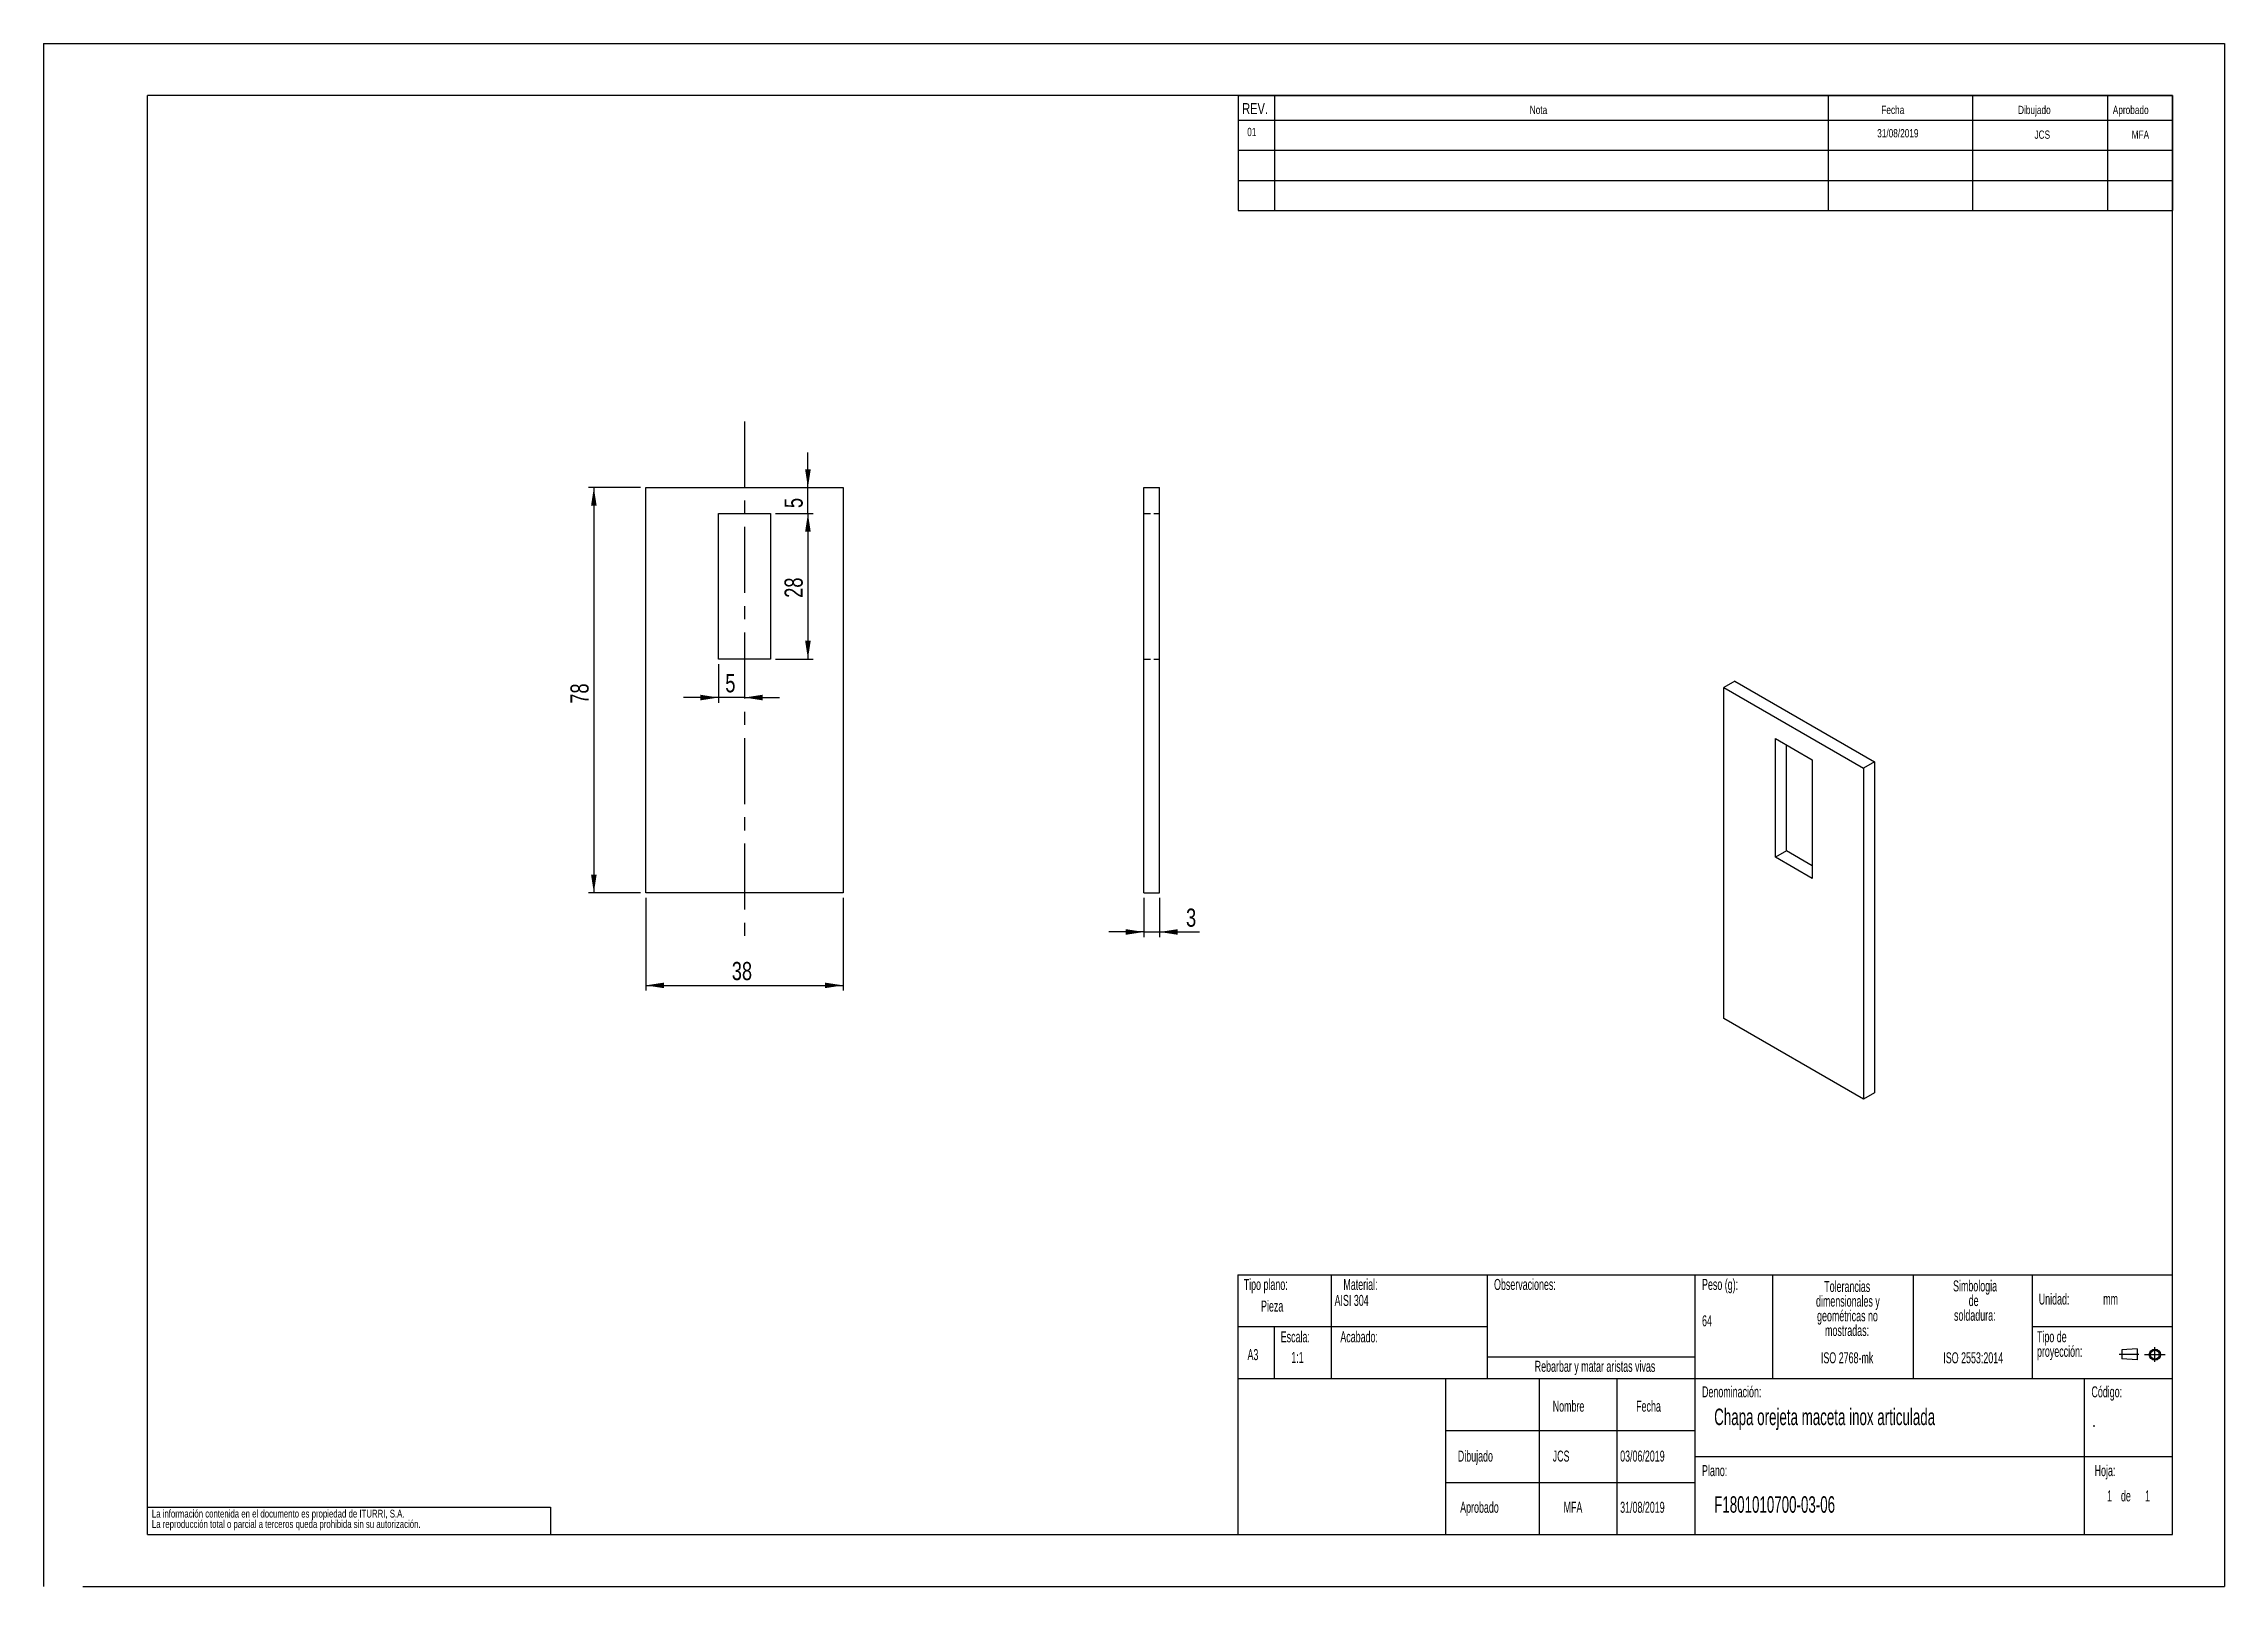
# Model space of a CAD drawing. Extents: x 0 to 2826, y 0 to 813.
# Drawn here: x 0 to 420, y 0 to 297 of the extents above.
import ezdxf

# ---------------------------------------------------------------- set-up
doc = ezdxf.new("R2010")
doc.units = 0
doc.linetypes.add('CENTERX2', pattern=[20.32, 12.7, -2.54, 2.54, -2.54])
doc.linetypes.add('HIDDEN', pattern=[1.905, 1.27, -0.635])
doc.layers.get('0').update_dxf_attribs({"linetype": 'CONTINUOUS'})
doc.layers.add('FORMATO', color=7, linetype='CONTINUOUS')
doc.layers.add('SLD-0', color=179, linetype='CONTINUOUS')
doc.styles.add('SLDTEXTSTYLE0', font='TXT', dxfattribs={"width": 0.605})
doc.styles.add('SLDTEXTSTYLE1', font='TXT', dxfattribs={"width": 0.75})
doc.dimstyles.new('SLDDIMSTYLE0', dxfattribs={"dimtxt": 3.5, "dimasz": 3.5, "dimexe": 0, "dimexo": 0.0625, "dimgap": 0.875, "dimtad": 1, "dimdec": 1, "dimrnd": 1e-09, "dimzin": 12, "dimtxsty": 'SLDTEXTSTYLE1', "dimsah": 1, "dimcen": 0.09, "dimazin": 3, "dimtfac": 1, "dimtdec": 1, "dimtofl": 0, "dimtmove": 0, "dimatfit": 3, "dimtolj": 1, "dimtzin": 12})
doc.dimstyles.new('SLDDIMSTYLE1', dxfattribs={"dimtxt": 3.5, "dimasz": 3.5, "dimexe": 0, "dimexo": 0.0625, "dimgap": 0.875, "dimtad": 1, "dimdec": 1, "dimrnd": 1e-09, "dimzin": 12, "dimtxsty": 'SLDTEXTSTYLE1', "dimsah": 1, "dimcen": 0.09, "dimazin": 3, "dimtfac": 1, "dimtdec": 1, "dimtmove": 0, "dimatfit": 3, "dimtolj": 1, "dimtzin": 12})

# ---------------------------------------------------------------- blocks, each defined once
blk = doc.blocks.new('BLOQUE3')
at = {"color": 7, "linetype": 'CENTERX2'}
for p, q in [((397.92, 130.06), (394.8, 130.06)), ((398.88, 130.02), (402.16, 130.02)), ((400.52, 128.85), (400.52, 131.19))]:
    blk.add_line(p, q, dxfattribs=at)
at = {"color": 7, "linetype": 'CONTINUOUS'}
for p, q in [((397.68, 130.95), (395.23, 130.77)), ((395.23, 130.77), (395.23, 129.34)), ((397.68, 130.95), (397.68, 129.16)), ((397.68, 129.16), (395.23, 129.34))]:
    blk.add_line(p, q, dxfattribs=at)
for radius in [0.892, 0.713]:
    blk.add_circle((400.52, 130.02), radius, dxfattribs=at)
blk = doc.blocks.new('SW_NOTE_0')
at = {"layer": 'SLD-0', "color": 0, "attachment_point": 2, "style": 'SLDTEXTSTYLE0'}
for s, insert, char_height in [('dimensionales y', (7.54, -0.09), 2.1167), ('Tolerancias', (7.41, 2.73), 2.1167), ('geométricas no', (7.46, -2.92), 2.1167), ('mostradas:', (7.38, -5.74), 2.117)]:
    blk.add_mtext(s, dxfattribs=dict(at, insert=insert, char_height=char_height))
blk = doc.blocks.new('SW_NOTE_0_1')
at = {"layer": 'SLD-0', "color": 0, "attachment_point": 1, "style": 'SLDTEXTSTYLE0'}
for s, insert, char_height in [('Tipo de', (0, 2.73), 2.117), ('proyección:', (0, -0.09), 2.1167)]:
    blk.add_mtext(s, dxfattribs=dict(at, insert=insert, char_height=char_height))
blk = doc.blocks.new('SW_NOTE_0_2')
at = {"layer": 'SLD-0', "color": 0, "char_height": 2.117, "attachment_point": 2, "style": 'SLDTEXTSTYLE0'}
for s, insert in [('Simbologia', (7.11, 2.73)), ('de', (6.84, -0.09)), ('soldadura:', (7.06, -2.92))]:
    blk.add_mtext(s, dxfattribs=dict(at, insert=insert))
blk = doc.blocks.new('SW_NOTE_0_3')
at = {"layer": 'SLD-0', "color": 0, "char_height": 1.5, "attachment_point": 1, "style": 'SLDTEXTSTYLE1'}
for s, insert in [('La información contenida en el documento es propiedad de ITURRI, S.A.', (0, 1.93)), ('La reproducción total o parcial a terceros queda prohibida sin su autorización.', (0, -0.07))]:
    blk.add_mtext(s, dxfattribs=dict(at, insert=insert))
blk = doc.blocks.new('SW_NOTE_0_4')
at = {"layer": 'SLD-0', "color": 0, "attachment_point": 2, "style": 'SLDTEXTSTYLE0'}
for s, insert, char_height in [('dimensionales y', (7.54, -0.09), 2.1167), ('Tolerancias', (7.41, 2.73), 2.1167), ('geométricas no', (7.46, -2.92), 2.1167), ('mostradas:', (7.38, -5.74), 2.117)]:
    blk.add_mtext(s, dxfattribs=dict(at, insert=insert, char_height=char_height))
blk = doc.blocks.new('SW_NOTE_0_5')
at = {"layer": 'SLD-0', "color": 0, "attachment_point": 1, "style": 'SLDTEXTSTYLE0'}
for s, insert, char_height in [('Tipo de', (0, 2.73), 2.117), ('proyección:', (0, -0.09), 2.1167)]:
    blk.add_mtext(s, dxfattribs=dict(at, insert=insert, char_height=char_height))
blk = doc.blocks.new('SW_NOTE_0_6')
at = {"layer": 'SLD-0', "color": 0, "char_height": 2.117, "attachment_point": 2, "style": 'SLDTEXTSTYLE0'}
for s, insert in [('Simbologia', (7.11, 2.73)), ('de', (6.84, -0.09)), ('soldadura:', (7.06, -2.92))]:
    blk.add_mtext(s, dxfattribs=dict(at, insert=insert))
blk = doc.blocks.new('SW_NOTE_0_7')
at = {"layer": 'SLD-0', "color": 0, "char_height": 1.5, "attachment_point": 1, "style": 'SLDTEXTSTYLE1'}
for s, insert in [('La información contenida en el documento es propiedad de ITURRI, S.A.', (0, 1.93)), ('La reproducción total o parcial a terceros queda prohibida sin su autorización.', (0, -0.07))]:
    blk.add_mtext(s, dxfattribs=dict(at, insert=insert))
blk = doc.blocks.new('_D')
at = {"layer": 'FORMATO', "color": 7}
for p, q in [((115.97, 132.53), (115.97, 114.7)), ((153.97, 132.53), (153.97, 114.7)), ((115.97, 115.7), (153.97, 115.7))]:
    blk.add_line(p, q, dxfattribs=at)
for points in [[(115.97, 115.7), (119.47, 115.16), (119.47, 116.23)], [(153.97, 115.7), (150.47, 116.23), (150.47, 115.16)]]:
    blk.add_solid(points, dxfattribs=at)
at = {"layer": 'FORMATO', "color": 7, "insert": (132.54, 120.21), "char_height": 3.5, "attachment_point": 1, "style": 'SLDTEXTSTYLE1'}
blk.add_mtext('38', dxfattribs=at)
blk = doc.blocks.new('_D_1')
at = {"layer": 'FORMATO', "color": 7}
for p, q in [((114.97, 211.53), (104.97, 211.53)), ((105.97, 211.53), (105.97, 133.53)), ((114.97, 133.53), (104.97, 133.53))]:
    blk.add_line(p, q, dxfattribs=at)
for points in [[(105.97, 211.53), (105.43, 208.03), (106.51, 208.03)], [(105.97, 133.53), (106.51, 137.03), (105.43, 137.03)]]:
    blk.add_solid(points, dxfattribs=at)
at = {"layer": 'FORMATO', "color": 7, "insert": (101.46, 169.92), "char_height": 3.5, "attachment_point": 1, "rotation": 90, "style": 'SLDTEXTSTYLE1'}
blk.add_mtext('78', dxfattribs=at)
blk = doc.blocks.new('_D_2')
at = {"layer": 'FORMATO', "color": 7}
for p, q in [((147.2, 211.53), (147.2, 218.26)), ((147.2, 206.53), (147.2, 211.53)), ((140.97, 206.53), (148.2, 206.53)), ((147.2, 206.53), (147.2, 199.8))]:
    blk.add_line(p, q, dxfattribs=at)
for points in [[(147.2, 211.53), (147.74, 215.03), (146.66, 215.03)], [(147.2, 206.53), (146.66, 203.03), (147.74, 203.03)]]:
    blk.add_solid(points, dxfattribs=at)
at = {"layer": 'FORMATO', "color": 7, "insert": (142.69, 207.59), "char_height": 3.5, "attachment_point": 1, "rotation": 90, "style": 'SLDTEXTSTYLE1'}
blk.add_mtext('5', dxfattribs=at)
blk = doc.blocks.new('_D_3')
at = {"layer": 'FORMATO', "color": 7}
for p, q in [((140.97, 206.53), (148.2, 206.53)), ((147.2, 206.53), (147.2, 178.53)), ((140.97, 178.53), (148.2, 178.53))]:
    blk.add_line(p, q, dxfattribs=at)
for points in [[(147.2, 206.53), (146.66, 203.03), (147.74, 203.03)], [(147.2, 178.53), (147.74, 182.03), (146.66, 182.03)]]:
    blk.add_solid(points, dxfattribs=at)
at = {"layer": 'FORMATO', "color": 7, "insert": (142.69, 190.31), "char_height": 3.5, "attachment_point": 1, "rotation": 90, "style": 'SLDTEXTSTYLE1'}
blk.add_mtext('28', dxfattribs=at)
blk = doc.blocks.new('_D_4')
at = {"layer": 'FORMATO', "color": 7}
for p, q in [((129.97, 177.53), (129.97, 170.11)), ((129.97, 171.11), (123.24, 171.11)), ((134.97, 171.11), (129.97, 171.11)), ((134.97, 171.11), (141.7, 171.11))]:
    blk.add_line(p, q, dxfattribs=at)
for points in [[(129.97, 171.11), (126.47, 171.65), (126.47, 170.57)], [(134.97, 171.11), (138.47, 170.57), (138.47, 171.65)]]:
    blk.add_solid(points, dxfattribs=at)
at = {"layer": 'FORMATO', "color": 7, "insert": (131.29, 175.62), "char_height": 3.5, "attachment_point": 1, "style": 'SLDTEXTSTYLE1'}
blk.add_mtext('5', dxfattribs=at)
blk = doc.blocks.new('_D_5')
at = {"layer": 'FORMATO', "color": 7}
for p, q in [((211.91, 132.53), (211.91, 124.98)), ((214.91, 132.53), (214.91, 124.98)), ((211.91, 125.98), (205.18, 125.98)), ((211.91, 125.98), (214.91, 125.98)), ((214.91, 125.98), (222.61, 125.98))]:
    blk.add_line(p, q, dxfattribs=at)
for points in [[(211.91, 125.98), (208.41, 126.52), (208.41, 125.44)], [(214.91, 125.98), (218.41, 125.44), (218.41, 126.52)]]:
    blk.add_solid(points, dxfattribs=at)
at = {"layer": 'FORMATO', "color": 7, "insert": (220.02, 130.49), "char_height": 3.5, "attachment_point": 1, "style": 'SLDTEXTSTYLE1'}
blk.add_mtext('3', dxfattribs=at)

msp = doc.modelspace()

# ---------------------------------------------------------------- linework, layer by layer
at = {"color": 7, "linetype": 'CONTINUOUS'}
for p, q in [((0, 297), (420, 297)), ((0, 297), (0, 0)), ((420, 297), (420, 0)), ((410, 287), (20, 287)), ((20, 10), (20, 287)), ((410, 10), (410, 287)), ((115.97, 133.53), (115.97, 211.53)), ((115.97, 211.53), (153.97, 211.53)), ((153.97, 211.53), (153.97, 133.53)), ((211.91, 211.53), (214.91, 211.53)), ((211.91, 133.53), (211.91, 211.53)), ((214.91, 133.53), (214.91, 211.53)), ((129.97, 206.53), (139.97, 206.53)), ((129.97, 178.53), (129.97, 206.53)), ((139.97, 206.53), (139.97, 178.53)), ((139.97, 178.53), (129.97, 178.53)), ((325.74, 174.24), (323.62, 173.02)), ((323.62, 173.02), (350.49, 157.51)), ((323.62, 109.33), (323.62, 173.02)), ((325.74, 174.24), (352.61, 158.73)), ((333.52, 163.22), (340.59, 159.14)), ((333.52, 140.36), (333.52, 163.22)), ((335.64, 141.58), (335.64, 162)), ((340.59, 159.14), (340.59, 136.28)), ((352.61, 158.73), (350.49, 157.51)), ((350.49, 157.51), (350.49, 93.82)), ((352.61, 158.73), (352.61, 95.04)), ((335.64, 141.58), (333.52, 140.36)), ((340.59, 136.28), (333.52, 140.36)), ((340.59, 138.73), (335.64, 141.58)), ((153.97, 133.53), (115.97, 133.53)), ((211.91, 133.53), (214.91, 133.53)), ((350.49, 93.82), (323.62, 109.33)), ((352.61, 95.04), (350.49, 93.82)), ((230, 60), (410, 60)), ((230, 60), (230, 10)), ((20, 10), (410, 10)), ((7.53, 0), (420, 0))]:
    msp.add_line(p, q, dxfattribs=at)
at = {"color": 7, "linetype": 'HIDDEN'}
for p, q in [((211.91, 206.53), (214.91, 206.53)), ((211.91, 178.53), (214.91, 178.53))]:
    msp.add_line(p, q, dxfattribs=at)
at = {"layer": 'FORMATO'}
for p, q in [((230.09, 287), (410, 287)), ((230.09, 287), (230.09, 264.87)), ((237.03, 287), (237.03, 264.87)), ((343.66, 287), (343.66, 264.87)), ((371.46, 287), (371.46, 264.87)), ((397.51, 287), (397.51, 264.87)), ((410, 287), (410, 264.87)), ((230.09, 282.27), (410, 282.27)), ((230.09, 276.47), (410, 276.47)), ((230.09, 270.67), (410, 270.67)), ((230.09, 264.87), (410, 264.87))]:
    msp.add_line(p, q, dxfattribs=at)
at = {"layer": 'FORMATO', "color": 7, "linetype": 'CENTERX2'}
msp.add_line((134.97, 224.27), (134.97, 122.89), dxfattribs=at)
at = {"layer": 'SLD-0'}
for p, q in [((248, 60), (248, 40)), ((278, 60), (278, 40)), ((318, 60), (318, 40)), ((333, 60), (333, 40)), ((360.08, 60), (360.08, 40)), ((383, 60), (383, 40)), ((230, 50), (248, 50)), ((237, 50), (237, 40)), ((248, 50), (278, 50)), ((383, 50), (410, 50)), ((278, 44.16), (318, 44.16)), ((230, 40), (410, 40)), ((270, 40), (270, 10)), ((288, 40), (288, 10)), ((303, 40), (303, 10)), ((318, 40), (318, 10)), ((393, 40), (393, 10)), ((270, 30), (318, 30)), ((318, 25), (393, 25)), ((393, 25), (410, 25)), ((270, 20), (318, 20)), ((20, 15.25), (97.63, 15.25)), ((97.63, 15.25), (97.63, 10))]:
    msp.add_line(p, q, dxfattribs=at)

# ---------------------------------------------------------------- block references
at = {"color": 7, "linetype": 'CONTINUOUS', "xscale": 1.2, "yscale": 1.2, "zscale": 1.2}
msp.add_blockref('BLOQUE3', (-74.01, -111.41), dxfattribs=at)
msp.add_blockref('BLOQUE3', (-74.01, -111.41), dxfattribs=at)
at = {"layer": 'SLD-0'}
for name, p in [('SW_NOTE_0', (339.95, 56.06)), ('SW_NOTE_0_4', (339.95, 56.06)), ('SW_NOTE_0_2', (364.87, 56.17)), ('SW_NOTE_0_6', (364.87, 56.17)), ('SW_NOTE_0_1', (383.91, 46.39)), ('SW_NOTE_0_5', (383.91, 46.39)), ('SW_NOTE_0_3', (20.84, 12.82)), ('SW_NOTE_0_7', (20.84, 12.82))]:
    msp.add_blockref(name, p, dxfattribs=at)

# ---------------------------------------------------------------- texts
at = {"layer": 'FORMATO', "style": 'SLDTEXTSTYLE1'}
for s, insert, char_height, attachment_point in [('REV.', (230.84, 285.55), 2.117, 1), ('Nota', (286.22, 285.03), 1.587, 1), ('Fecha', (353.93, 285.03), 1.587, 1), ('Dibujado', (380.26, 285.03), 1.587, 1), ('Aprobado', (398.51, 285.03), 1.587, 1), ('01', (232.69, 280.79), 1.587, 2), ('31/08/2019', (357.11, 280.54), 1.587, 2), ('JCS', (384.93, 280.27), 1.587, 2), ('MFA', (403.82, 280.27), 1.587, 2)]:
    msp.add_mtext(s, dxfattribs=dict(at, insert=insert, char_height=char_height, attachment_point=attachment_point))
at = {"layer": 'SLD-0', "style": 'SLDTEXTSTYLE0'}
for s, insert, char_height, attachment_point in [('Tipo plano:', (231.13, 59.18), 2.1167, 1), ('Tipo plano:', (231.13, 59.18), 2.1167, 1), ('Material:', (250.33, 59.18), 2.117, 1), ('Material:', (250.33, 59.18), 2.117, 1), ('Observaciones:', (279.34, 59.18), 2.1167, 1), ('Observaciones:', (279.34, 59.18), 2.1167, 1), ('Peso (g):', (319.4, 59.18), 2.117, 1), ('Peso (g):', (319.4, 59.18), 2.117, 1), ('Pieza', (234.47, 55.02), 2.117, 1), ('Pieza', (234.47, 55.02), 2.117, 1), ('AISI 304', (248.63, 56.11), 2.117, 1), ('AISI 304', (248.63, 56.11), 2.117, 1), ('Unidad:', (384.25, 56.37), 2.117, 1), ('Unidad:', (384.25, 56.37), 2.117, 1), ('mm', (396.66, 56.37), 2.117, 1), ('mm', (396.66, 56.37), 2.117, 1), ('64', (319.4, 52.18), 2.117, 1), ('64', (319.4, 52.18), 2.117, 1), ('Escala:', (238.26, 49.1), 2.117, 1), ('Escala:', (238.26, 49.1), 2.117, 1), ('Acabado:', (249.74, 49.1), 2.117, 1), ('Acabado:', (249.74, 49.1), 2.117, 1), ('A3', (231.86, 45.67), 2.117, 1), ('A3', (231.86, 45.67), 2.117, 1), ('1:1', (240.29, 45.13), 2.117, 1), ('1:1', (240.29, 45.13), 2.117, 1), ('Rebarbar y matar aristas vivas', (298.79, 43.42), 2.1167, 2), ('Rebarbar y matar aristas vivas', (298.79, 43.42), 2.1167, 2), ('ISO 2768-mk', (347.34, 45.06), 2.1167, 2), ('ISO 2768-mk', (347.34, 45.06), 2.1167, 2), ('ISO 2553:2014', (371.63, 45.06), 2.1167, 2), ('ISO 2553:2014', (371.63, 45.06), 2.1167, 2), ('Denominación:', (319.4, 38.51), 2.1167, 1), ('Denominación:', (319.4, 38.51), 2.1167, 1), ('Código:', (394.4, 38.51), 2.117, 1), ('Código:', (394.4, 38.51), 2.117, 1), ('Nombre', (290.64, 35.75), 2.117, 1), ('Nombre', (290.64, 35.75), 2.117, 1), ('Fecha', (306.71, 35.75), 2.117, 1), ('Fecha', (306.71, 35.75), 2.117, 1), ('Chapa orejeta maceta inox articulada', (321.74, 34.22), 3.175, 1), ('Chapa orejeta maceta inox articulada', (321.74, 34.22), 3.175, 1), ('-', (394.59, 32.19), 2.12, 1), ('-', (394.59, 32.19), 2.12, 1), ('Dibujado', (272.37, 26.14), 2.117, 1), ('Dibujado', (272.37, 26.14), 2.117, 1), ('JCS', (290.64, 26.14), 2.117, 1), ('03/06/2019', (303.63, 26.14), 2.117, 1), ('Plano:', (319.4, 23.34), 2.117, 1), ('Plano:', (319.4, 23.34), 2.117, 1), ('Hoja:', (395.01, 23.34), 2.117, 1), ('Hoja:', (395.01, 23.34), 2.117, 1), ('F1801010700-03-06', (321.74, 17.35), 3.175, 1), ('F1801010700-03-06', (321.74, 17.35), 3.175, 1), ('1', (397.41, 18.47), 2.12, 1), ('1', (397.41, 18.47), 2.12, 1), ('1', (397.41, 18.47), 2.12, 1), ('1', (397.41, 18.47), 2.12, 1), ('de', (400.08, 18.47), 2.117, 1), ('de', (400.08, 18.47), 2.117, 1), ('de', (400.08, 18.47), 2.117, 1), ('de', (400.08, 18.47), 2.117, 1), ('1', (404.73, 18.47), 2.12, 1), ('1', (404.73, 18.47), 2.12, 1), ('1', (404.73, 18.47), 2.12, 1), ('1', (404.73, 18.47), 2.12, 1), ('Aprobado', (272.82, 16.28), 2.117, 1), ('Aprobado', (272.82, 16.28), 2.117, 1), ('MFA', (292.74, 16.28), 2.117, 1), ('31/08/2019', (303.63, 16.28), 2.117, 1)]:
    msp.add_mtext(s, dxfattribs=dict(at, insert=insert, char_height=char_height, attachment_point=attachment_point))

# ---------------------------------------------------------------- dimensions: what is measured, and where the dimension line sits
at = {"layer": 'FORMATO', "color": 7}
for base, p1, p2, dimstyle, picture, middle in [((147.2, 211.53), (139.97, 206.53), (153.97, 211.53), 'SLDDIMSTYLE1', '_D_2', (147.2, 208.89)), ((105.97, 133.53), (115.97, 211.53), (115.97, 133.53), 'SLDDIMSTYLE0', '_D_1', (105.97, 172.5)), ((147.2, 178.53), (139.97, 206.53), (139.97, 178.53), 'SLDDIMSTYLE0', '_D_3', (147.2, 192.9))]:
    dim = msp.add_linear_dim(base=base, p1=p1, p2=p2, angle=90, dimstyle=dimstyle, dxfattribs=at)
    dim.commit()
    dim.dimension.update_dxf_attribs({"geometry": picture, "text_midpoint": middle, "dimtype": 160})
for base, p1, p2, dimstyle, picture, middle in [((129.97, 171.11), (134.97, 122.89), (129.97, 178.53), 'SLDDIMSTYLE1', '_D_4', (132.59, 171.11)), ((153.97, 115.7), (115.97, 133.53), (153.97, 133.53), 'SLDDIMSTYLE0', '_D', (135.12, 115.7)), ((214.91, 125.98), (211.91, 133.53), (214.91, 133.53), 'SLDDIMSTYLE1', '_D_5', (221.31, 125.98))]:
    dim = msp.add_linear_dim(base=base, p1=p1, p2=p2, dimstyle=dimstyle, dxfattribs=at)
    dim.commit()
    dim.dimension.update_dxf_attribs({"geometry": picture, "text_midpoint": middle, "dimtype": 160})

doc.saveas('drawing.dxf')
